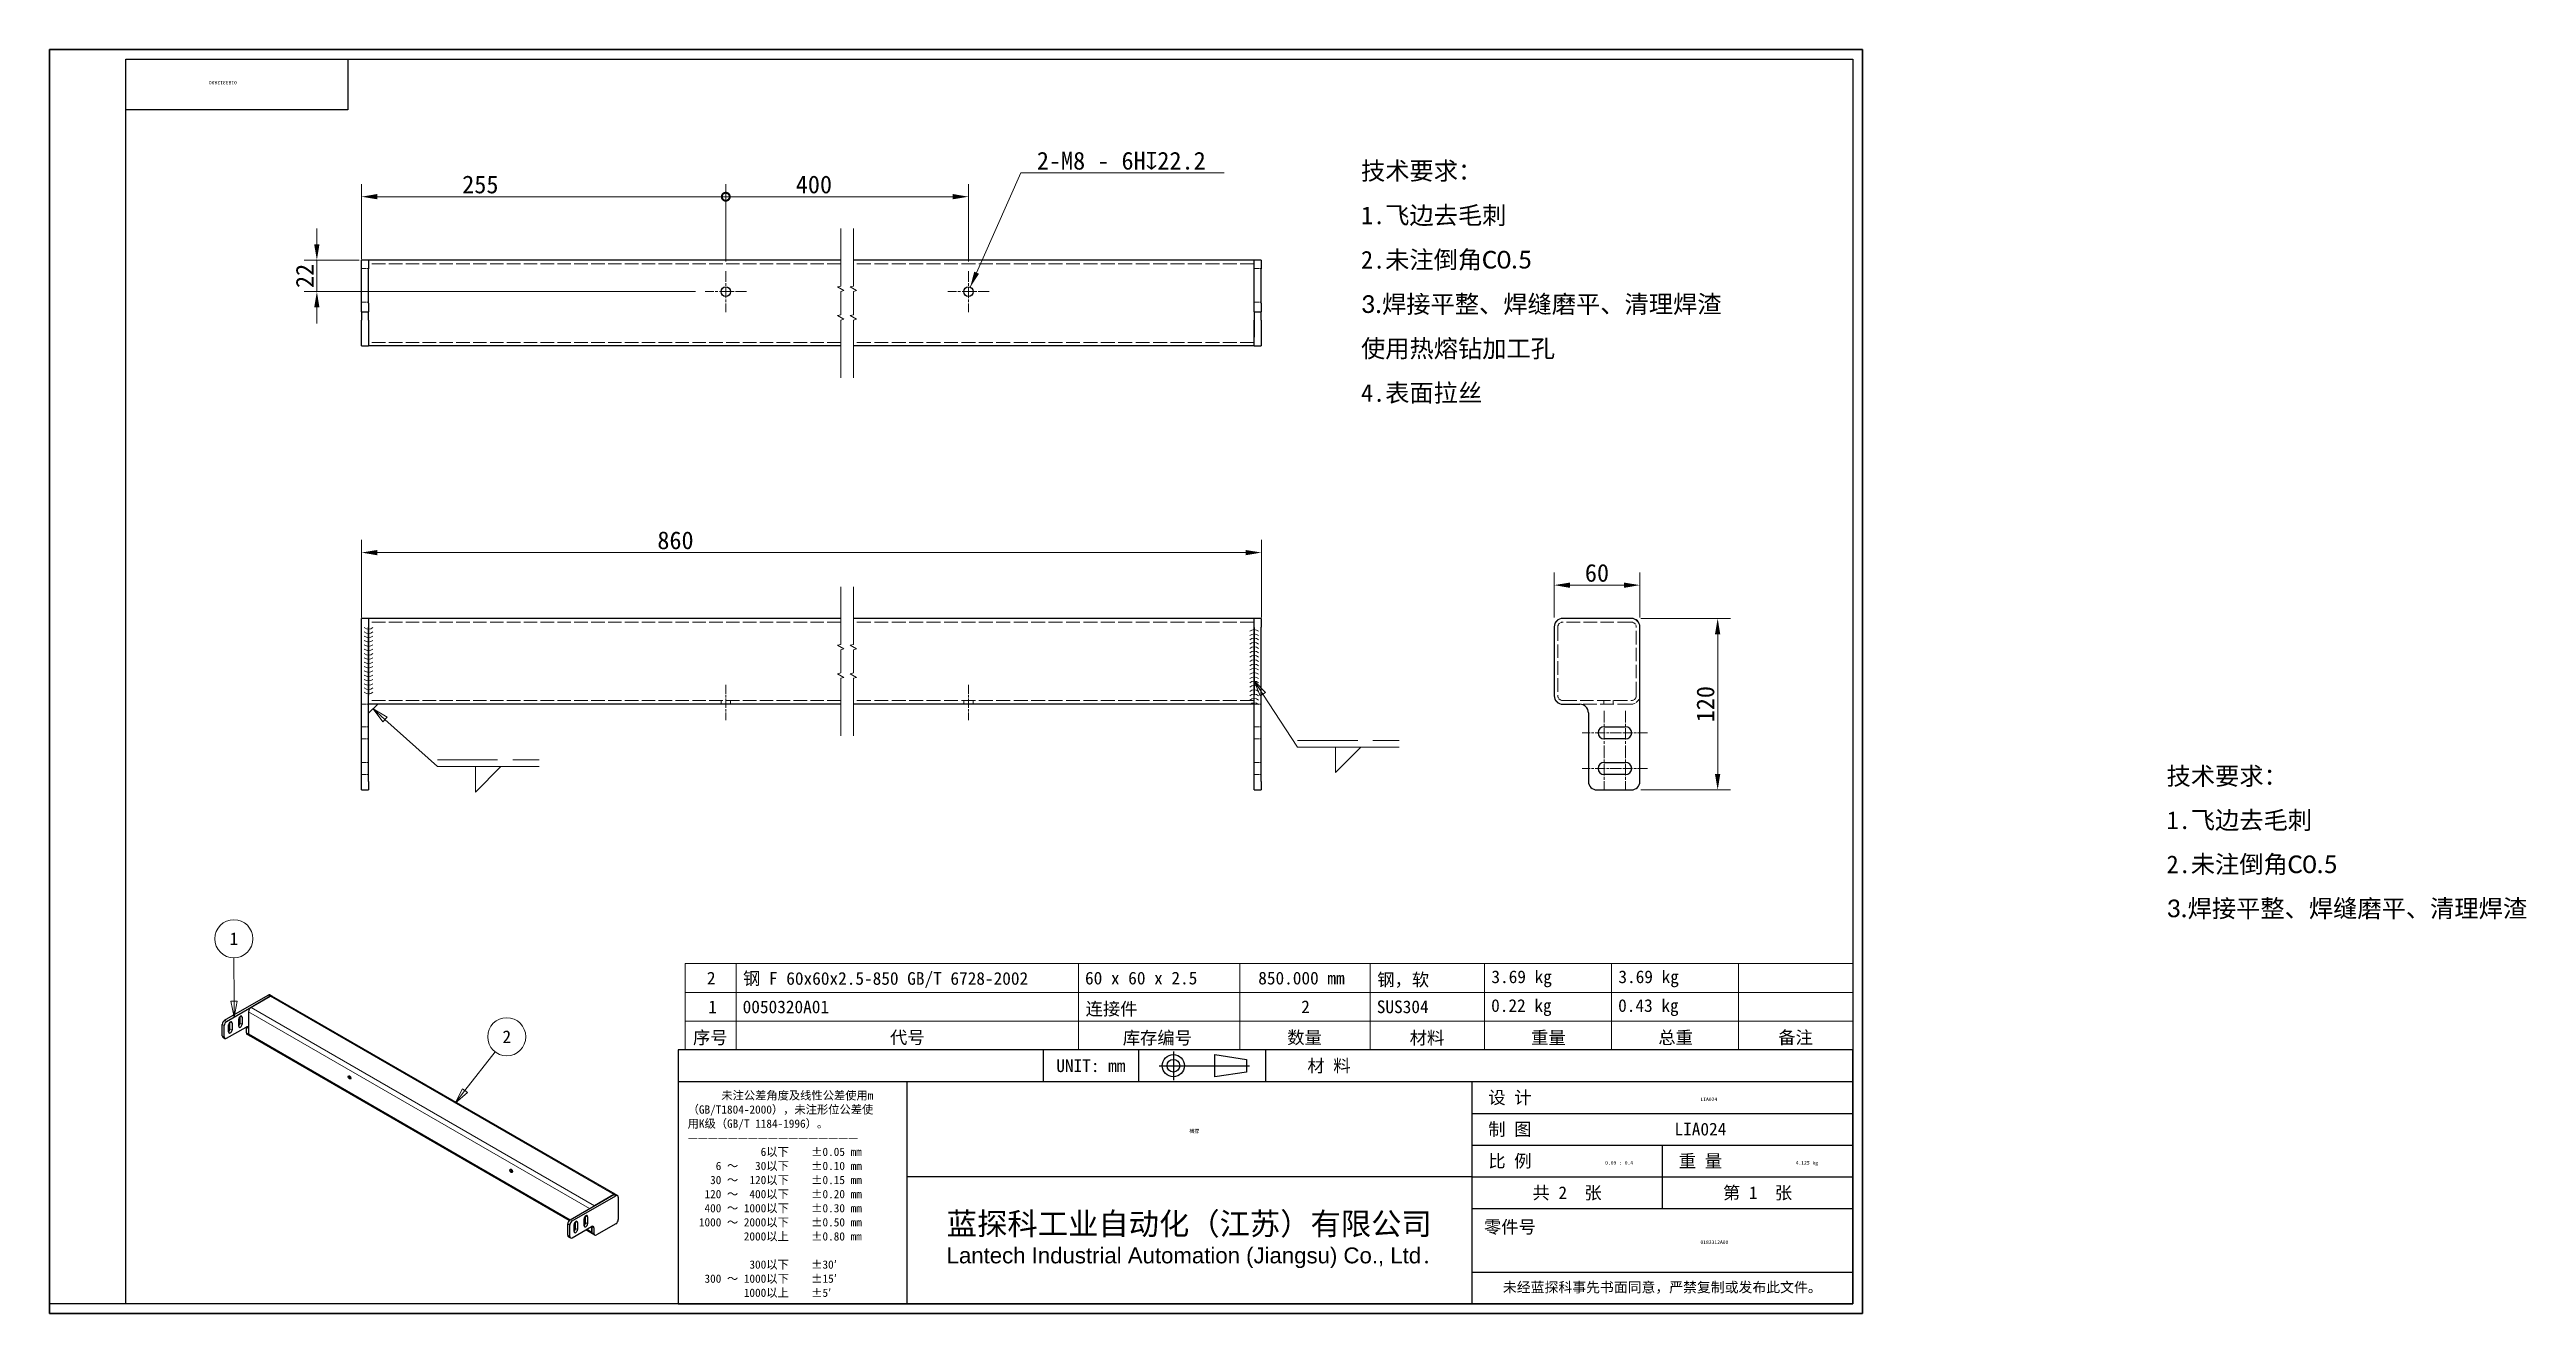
# Model space of a CAD drawing. Header units: millimetres. Extents: x 27 to 1760, y 24 to 909.
import ezdxf
from ezdxf.enums import TextEntityAlignment as Align

# ---------------------------------------------------------------- set-up
doc = ezdxf.new("R2018")
doc.units = ezdxf.units.MM
doc.header["$LTSCALE"] = 4.444444
doc.linetypes.add('CHAIN', pattern=[0.3543, 0.2362, -0.0295, 0.0591, -0.0295])
doc.linetypes.add('DASHED', pattern=[0.2067, 0.1654, -0.0413])
for name, color, linetype, lineweight in [('1', 7, 'Continuous', 18), ('可见 (ISO)', 7, 'Continuous', 25), ('可见窄的 (ISO)', 7, 'Continuous', 18), ('图框 (ISO)', 7, 'Continuous', 35), ('标题 (ISO)', 7, 'Continuous', 25)]:
    doc.layers.add(name, color=color, linetype=linetype, lineweight=lineweight)
for name, color, linetype, lineweight, true_color in [('中心标记 (ISO)', 1, 'CHAIN', 18, 0xff0000), ('中心线 (ISO)', 1, 'CHAIN', 18, 0xff0000), ('尺寸 (ISO)', 7, 'Continuous', 18, 0x008000), ('折线 (ISO)', 7, 'Continuous', 18, 0x008000), ('符号 (ISO)', 7, 'Continuous', 18, 0x008000), ('隐藏 (ISO)', 5, 'DASHED', 18, 0x0000ff)]:
    doc.layers.add(name, color=color, linetype=linetype, lineweight=lineweight, true_color=true_color)
doc.styles.get("Standard").update_dxf_attribs({"font": 'simfang.ttf'})
doc.styles.add('文本样式164', font='SimSun.ttf')
doc.styles.add('最新国标', font='simfang.ttf')
doc.styles.add('注释文本 (ISO)', font='simfang.ttf')
doc.dimstyles.new('默认 (GB)', dxfattribs={"dimscale": 4.444444, "dimtxt": 2.8, "dimasz": 2.5, "dimexe": 2, "dimexo": 1.5, "dimgap": 0.5, "dimtad": 1, "dimtoh": 1, "dimdsep": 46, "dimtxsty": '最新国标', "dimcen": 0.09, "dimdle": 10, "dimclrd": 256, "dimclre": 256, "dimclrt": 256, "dimaunit": 1, "dimadec": 3, "dimazin": 2, "dimtfac": 0.535714, "dimtdec": 3, "dimtmove": 0, "dimatfit": 3, "dimfxl": 0, "dimtolj": 1, "dimlwd": -1, "dimlwe": -1, "dimarcsym": 0})
doc.dimstyles.new('默认 (GB)$7', dxfattribs={"dimscale": 4.444444, "dimtxt": 2.8, "dimasz": 2.5, "dimexe": 2, "dimexo": 1.5, "dimgap": 0.5, "dimtad": 1, "dimtoh": 1, "dimdsep": 46, "dimtxsty": '最新国标', "dimcen": 0.09, "dimdle": 10, "dimclrd": 256, "dimclre": 256, "dimclrt": 256, "dimaunit": 1, "dimadec": 3, "dimazin": 2, "dimtfac": 0.535714, "dimtdec": 3, "dimtmove": 0, "dimatfit": 3, "dimfxl": 0, "dimtolj": 1, "dimlwd": -1, "dimlwe": -1, "dimarcsym": 0})

# ---------------------------------------------------------------- blocks, each defined once
blk = doc.blocks.new('图框 最新国标')
at = {"layer": '图框 (ISO)'}
for p, q in [((6, 7), (6, 204.5)), ((6, 204.5), (291.5, 204.5)), ((291.5, 204.5), (291.5, 5.5)), ((6, 7), (6, 5.5)), ((6, 7), (6, 5.5)), ((291.5, 5.5), (6, 5.5))]:
    blk.add_line(p, q, dxfattribs=at)
at = {"layer": '图框 (ISO)', "color": 7, "linetype": 'Continuous', "lineweight": 25}
for p, q in [((18, 203), (290, 203)), ((18, 7), (18, 203)), ((18, 203), (290, 203)), ((53, 203), (53, 195)), ((290, 203), (290, 7)), ((290, 203), (290, 7)), ((53, 195), (18, 195)), ((290, 7), (6, 7)), ((290, 7), (18, 7))]:
    blk.add_line(p, q, dxfattribs=at)
at = {"layer": '图框 (ISO)', "lineweight": 30}
blk.add_attdef('零件代号', text='', height=2.5, rotation=180, dxfattribs=at).set_placement((35.5, 199), align=Align.MIDDLE_CENTER)
blk = doc.blocks.new('标题栏 最新国标')
at = {"layer": '标题 (ISO)'}
for p, q in [((381.98, -183.84), (196.98, -183.84)), ((196.98, -183.84), (196.98, -223.84)), ((254.48, -183.84), (254.48, -188.84)), ((269.48, -183.84), (269.48, -188.84)), ((281.48, -188.09), (281.48, -184.59)), ((281.48, -184.59), (286.48, -185.34)), ((286.48, -185.34), (286.48, -187.34)), ((289.48, -183.84), (289.48, -188.84)), ((381.98, -223.84), (381.98, -183.84)), ((383.48, -183.84), (383.48, -225.34)), ((196.98, -188.84), (381.98, -188.84)), ((232.98, -188.84), (232.98, -223.84)), ((286.48, -187.34), (281.48, -188.09)), ((321.98, -188.84), (321.98, -223.84)), ((321.98, -193.84), (381.98, -193.84)), ((321.98, -198.84), (381.98, -198.84)), ((351.98, -198.84), (351.98, -208.84)), ((321.98, -203.84), (232.98, -203.84)), ((321.98, -203.84), (381.98, -203.84)), ((321.98, -208.84), (381.98, -208.84)), ((321.98, -218.84), (381.98, -218.84)), ((196.98, -223.84), (381.98, -223.84)), ((383.48, -225.34), (196.98, -225.34))]:
    blk.add_line(p, q, dxfattribs=at)
at = {"layer": '标题 (ISO)', "linetype": 'CHAIN', "ltscale": 15.834605}
blk.add_line((272.73, -186.34), (286.98, -186.34), dxfattribs=at)
at = {"layer": '标题 (ISO)', "linetype": 'CHAIN', "ltscale": 5.000333}
blk.add_line((274.98, -184.09), (274.98, -188.59), dxfattribs=at)
at = {"layer": '标题 (ISO)'}
for radius in [1.75, 1]:
    blk.add_circle((274.98, -186.34), radius, dxfattribs=at)
at = {"layer": '1', "style": '文本样式164'}
for s, p in [('UNIT: mm', (261.98, -186.34)), ('材 料', (299.48, -186.34)), ('设 计', (327.98, -191.34)), ('制 图', (327.98, -196.34)), ('比 例', (327.98, -201.34)), ('重 量', (357.98, -201.34)), ('共 2  张', (336.98, -206.34)), ('第 1  张', (366.98, -206.34))]:
    blk.add_text(s, height=2, dxfattribs=at).set_placement(p, align=Align.MIDDLE_CENTER)
at = {"layer": '标题 (ISO)', "style": '注释文本 (ISO)'}
for s, insert, char_height, attachment_point, line_spacing_factor in [('\\fSimSun|b0|i0;{\\H1.3000;      未注公差角度及线性公差使用m\\P}\\fSimSun|b0|i0;{\\H1.3000;（GB/T1804-2000），未注形位公差使\\P}\\fSimSun|b0|i0;{\\H1.3000;用K级（GB/T 1184-1996）。\\P}\\fSimSun|b0|i0;{\\H1.3000;—————————————————\\P}\\fSimSun|b0|i0;{\\H1.3000;             6以下    ±0.05 mm\\P}\\fSimSun|b0|i0;{\\H1.3000;     6 ～   30以下    ±0.10 mm\\P}\\fSimSun|b0|i0;{\\H1.3000;    30 ～  120以下    ±0.15 mm\\P}\\fSimSun|b0|i0;{\\H1.3000;   120 ～  400以下    ±0.20 mm\\P}\\fSimSun|b0|i0;{\\H1.3000;   400 ～ 1000以下    ±0.30 mm\\P}\\fSimSun|b0|i0;{\\H1.3000;  1000 ～ 2000以下    ±0.50 mm\\P}\\fSimSun|b0|i0;{\\H1.3000;          2000以上    ±0.80 mm\\P}\\fSimSun|b0|i0;{\\H1.3000;\\P}\\fSimSun|b0|i0;{\\H1.3000;           300以下    ±30′\\P}\\fSimSun|b0|i0;{\\H1.3000;   300 ～ 1000以下    ±15′\\P}\\fSimSun|b0|i0;{\\H1.3000;          1000以上    ±5′}', (198.48, -206.63), 1.3, 4, 1.023913), ('\\pxsm0.94;\\fMicrosoft YaHei|b0|i0;{\\H3.5000;蓝探科工业自动化（江苏）有限公司\\P}\\fArial|b0|i0;{\\H2.5000;Lantech Industrial Automation (Jiangsu) Co., Ltd}\\fFangSong|b0|i0;{\\H2.5000;.}', (277.48, -213.84), 2, 5, 0.978695)]:
    blk.add_mtext(s, dxfattribs=dict(at, insert=insert, char_height=char_height, attachment_point=attachment_point, line_spacing_factor=line_spacing_factor))
at = {"layer": '标题 (ISO)', "attachment_point": 5, "style": '注释文本 (ISO)'}
for s, insert, char_height in [('\\fFangSong|b0|i0;LIA024', (357.98, -196.34), 2), ('\\fFangSong|b0|i0;零件号', (327.98, -211.84), 2), ('\\fSimSun|b0|i0;{\\H1.6000;未经蓝探科事先书面同意，严禁复制或发布此文件。}', (351.98, -221.34), 1.6)]:
    blk.add_mtext(s, dxfattribs=dict(at, insert=insert, char_height=char_height))
at = {"layer": '标题 (ISO)', "lineweight": 30, "flags": 104}
for tag, height, p in [('材料', 2, (324.48, -186.34)), ('设计人', 2, (357.98, -191.34)), ('库存编号', 3.5, (277.48, -196.34)), ('视图比例', 2, (342.98, -201.34)), ('质量\\P3;', 2, (372.98, -201.34)), ('零件代号', 3.5, (357.98, -213.84))]:
    blk.add_attdef(tag, text='', height=height, dxfattribs=at).set_placement(p, align=Align.MIDDLE_CENTER)
blk = doc.blocks.new('末端处理方式1')
at = {"layer": '符号 (ISO)'}
for p, q in [((56.25, 101.43), (56.25, 100)), ((56.25, 100), (57.68, 101.43)), ((57.68, 101.43), (56.25, 101.43))]:
    blk.add_line(p, q, dxfattribs=at)
at = {"layer": '符号 (ISO)', "flags": 128}
blk.add_lwpolyline([(57.68, 101.43), (56.25, 101.43), (56.25, 100), (57.68, 101.43)], dxfattribs=at)
at = {"layer": '符号 (ISO)'}
blk.add_solid([(57.68, 101.43), (56.25, 101.43), (56.25, 100), (57.68, 101.43)], dxfattribs=at)
blk = doc.blocks.new('焊接符号标识符1')
at = {"layer": '符号 (ISO)'}
for p, q in [((58.83, 99.04), (56.97, 100.71)), ((59.16, 99.41), (56.97, 100.71)), ((56.97, 100.71), (58.49, 98.67)), ((58.49, 98.67), (59.16, 99.41)), ((58.83, 99.04), (67.09, 91.6)), ((67.09, 91.6), (83.09, 91.6)), ((73.09, 91.6), (77.09, 91.6)), ((77.09, 91.6), (73.09, 87.6)), ((73.09, 87.6), (73.09, 91.6))]:
    blk.add_line(p, q, dxfattribs=at)
at = {"layer": '符号 (ISO)', "linetype": 'DASHED', "ltscale": 12.901145}
blk.add_line((67.09, 92.65), (83.09, 92.65), dxfattribs=at)
at = {"layer": '符号 (ISO)', "flags": 128}
blk.add_lwpolyline([(59.16, 99.41), (56.97, 100.71), (58.49, 98.67), (59.16, 99.41)], dxfattribs=at)
at = {"layer": '符号 (ISO)'}
blk.add_solid([(59.16, 99.41), (56.97, 100.71), (58.49, 98.67), (59.16, 99.41)], dxfattribs=at)
blk = doc.blocks.new('*D7')
at = {"layer": 'Defpoints', "color": 0, "transparency": 16777216}
for p in [(874.9, 556.9), (245, 504.8), (874.9, 504.8)]:
    blk.add_point(p, dxfattribs=at)
at = {"layer": '尺寸 (ISO)', "color": 116, "true_color": 0x00803f, "transparency": 16777216}
for p, q in [((245, 511.4), (245, 565.7)), ((256.1, 556.9), (863.8, 556.9)), ((874.9, 511.4), (874.9, 565.7))]:
    blk.add_line(p, q, dxfattribs=at)
for points in [[(256.1, 558.7), (256.1, 555), (245, 556.9)], [(863.8, 558.7), (863.8, 555), (874.9, 556.9)]]:
    blk.add_solid(points, dxfattribs=at)
at = {"layer": '尺寸 (ISO)', "transparency": 16777216, "insert": (464.8, 565.4), "char_height": 12.44, "attachment_point": 5, "style": '最新国标'}
blk.add_mtext('\\A1;860', dxfattribs=at)
blk = doc.blocks.new('*D8')
at = {"layer": 'Defpoints', "color": 0, "transparency": 16777216}
for p in [(1079.8, 534.1), (1079.8, 504.8), (1139.8, 504.8)]:
    blk.add_point(p, dxfattribs=at)
at = {"layer": '尺寸 (ISO)', "color": 116, "true_color": 0x00803f, "transparency": 16777216}
for p, q in [((1079.8, 511.4), (1079.8, 542.9)), ((1139.8, 511.4), (1139.8, 542.9)), ((1128.7, 534.1), (1091, 534.1))]:
    blk.add_line(p, q, dxfattribs=at)
for points in [[(1091, 535.9), (1091, 532.2), (1079.8, 534.1)], [(1128.7, 535.9), (1128.7, 532.2), (1139.8, 534.1)]]:
    blk.add_solid(points, dxfattribs=at)
at = {"layer": '尺寸 (ISO)', "transparency": 16777216, "insert": (1109.8, 542.6), "char_height": 12.44, "attachment_point": 5, "style": '最新国标'}
blk.add_mtext('\\A1;60', dxfattribs=at)
blk = doc.blocks.new('明细栏')
at = {"layer": '符号 (ISO)'}
for p, q in [((290, 60.58), (106.12, 60.58)), ((106.12, 60.58), (106.12, 51.53)), ((114.12, 60.58), (114.12, 51.53)), ((168.04, 60.58), (168.04, 51.53)), ((193.44, 60.58), (193.44, 51.53)), ((214, 60.58), (214, 51.53)), ((232, 60.58), (232, 51.53)), ((252, 60.58), (252, 51.53)), ((272, 60.58), (272, 51.53)), ((290, 60.58), (290, 51.53)), ((290, 56.05), (106.12, 56.05)), ((290, 51.53), (106.12, 51.53)), ((106.12, 47), (106.12, 51.53)), ((114.12, 47), (114.12, 51.53)), ((168.04, 47), (168.04, 51.53)), ((193.44, 47), (193.44, 51.53)), ((214, 47), (214, 51.53)), ((232, 47), (232, 51.53)), ((252, 47), (252, 51.53)), ((272, 47), (272, 51.53)), ((290, 47), (290, 51.53)), ((290, 47), (106.12, 47))]:
    blk.add_line(p, q, dxfattribs=at)
at = {"layer": '符号 (ISO)', "char_height": 2, "attachment_point": 7, "style": '注释文本 (ISO)'}
for s, insert in [('2', (109.53, 57.3)), ('钢 F 60x60x2.5-850 GB/T 6728-2002', (115.22, 56.76)), ('60 x 60 x 2.5', (169.08, 57.27)), ('850.000 mm', (196.36, 57.27)), ('钢，软', (215.1, 56.76)), ('3.69 kg', (233.08, 56.85)), ('3.69 kg', (253.08, 56.85)), ('1', (109.73, 52.77)), ('0050320A01', (115.16, 52.74)), ('连接件', (169.17, 52.23)), ('2', (203.13, 52.78)), ('SUS304', (215.03, 52.75)), ('0.22 kg', (233.04, 52.32)), ('0.43 kg', (253.04, 52.32)), ('序号', (107.34, 47.71)), ('代号', (138.37, 47.73)), ('库存编号', (175.02, 47.66)), ('数量', (200.93, 47.72)), ('材料', (220.21, 47.68)), ('重量', (239.33, 47.78)), ('总重', (259.36, 47.75)), ('备注', (278.25, 47.74))]:
    blk.add_mtext(s, dxfattribs=dict(at, insert=insert))
blk = doc.blocks.new('引出序号1')
at = {"layer": '符号 (ISO)'}
for p, q in [((71.43, 40.59), (76.18, 46.7)), ((71.03, 40.89), (69.89, 38.61)), ((71.43, 40.59), (69.89, 38.61)), ((69.89, 38.61), (71.82, 40.28)), ((71.82, 40.28), (71.03, 40.89))]:
    blk.add_line(p, q, dxfattribs=at)
at = {"layer": '符号 (ISO)', "flags": 128}
blk.add_lwpolyline([(71.03, 40.89), (69.89, 38.61), (71.82, 40.28), (71.03, 40.89)], dxfattribs=at)
at = {"layer": '符号 (ISO)'}
blk.add_circle((78.01, 49.06), 3, dxfattribs=at)
blk.add_solid([(71.03, 40.89), (69.89, 38.61), (71.82, 40.28), (71.03, 40.89)], dxfattribs=at)
at = {"layer": '符号 (ISO)', "insert": (78.01, 49.06), "char_height": 2, "attachment_point": 5, "style": '注释文本 (ISO)'}
blk.add_mtext('2', dxfattribs=at)
blk = doc.blocks.new('引出序号2')
at = {"layer": '符号 (ISO)'}
for p, q in [((35.06, 54.65), (35.04, 61.49)), ((34.56, 54.65), (35.06, 52.15)), ((35.56, 54.65), (34.56, 54.65)), ((35.06, 54.65), (35.06, 52.15)), ((35.06, 52.15), (35.56, 54.65))]:
    blk.add_line(p, q, dxfattribs=at)
at = {"layer": '符号 (ISO)', "flags": 128}
blk.add_lwpolyline([(34.56, 54.65), (35.06, 52.15), (35.56, 54.65), (34.56, 54.65)], dxfattribs=at)
at = {"layer": '符号 (ISO)'}
blk.add_circle((35.03, 64.49), 3, dxfattribs=at)
blk.add_solid([(34.56, 54.65), (35.06, 52.15), (35.56, 54.65), (34.56, 54.65)], dxfattribs=at)
at = {"layer": '符号 (ISO)', "insert": (35.03, 64.49), "char_height": 2, "attachment_point": 5, "style": '注释文本 (ISO)'}
blk.add_mtext('1', dxfattribs=at)
blk = doc.blocks.new('焊接符号标识符2')
at = {"layer": '符号 (ISO)'}
for p, q in [((197.09, 103), (195.72, 105.09)), ((197.51, 103.27), (195.72, 105.09)), ((195.72, 105.09), (196.67, 102.72)), ((196.67, 102.72), (197.51, 103.27)), ((197.09, 103), (202.54, 94.66)), ((202.54, 94.66), (218.54, 94.66)), ((208.54, 94.66), (212.54, 94.66)), ((212.54, 94.66), (208.54, 90.66)), ((208.54, 90.66), (208.54, 94.66))]:
    blk.add_line(p, q, dxfattribs=at)
at = {"layer": '符号 (ISO)', "linetype": 'DASHED', "ltscale": 12.901145}
blk.add_line((202.54, 95.71), (218.54, 95.71), dxfattribs=at)
at = {"layer": '符号 (ISO)', "flags": 128}
blk.add_lwpolyline([(197.51, 103.27), (195.72, 105.09), (196.67, 102.72), (197.51, 103.27)], dxfattribs=at)
at = {"layer": '符号 (ISO)'}
blk.add_solid([(197.51, 103.27), (195.72, 105.09), (196.67, 102.72), (197.51, 103.27)], dxfattribs=at)
blk = doc.blocks.new('Caterpillar2')
at = {"layer": '符号 (ISO)'}
for centre in [(56.25, 114.26), (56.25, 113.58), (56.25, 112.9), (56.25, 112.22), (56.25, 111.54), (56.25, 110.86), (56.25, 110.17), (56.25, 109.49), (56.25, 108.81), (56.25, 108.13), (56.25, 107.45), (56.25, 106.77), (56.25, 106.09), (56.25, 105.41), (56.25, 104.73), (56.25, 104.05)]:
    blk.add_arc(centre, 1.01, 228.1897, 311.8103, dxfattribs=at)
blk = doc.blocks.new('Caterpillar3')
at = {"layer": '符号 (ISO)'}
for centre in [(195.72, 112.16), (195.72, 111.48), (195.72, 110.8), (195.72, 110.13), (195.72, 109.45), (195.72, 108.77), (195.72, 108.1), (195.72, 107.42), (195.72, 106.74), (195.72, 106.06), (195.72, 105.39), (195.72, 104.71), (195.72, 104.03), (195.72, 103.36), (195.72, 102.68), (195.72, 102), (195.72, 101.33), (195.72, 100.65)]:
    blk.add_arc(centre, 1.01, 48.1897, 131.8103, dxfattribs=at)
blk = doc.blocks.new('_DotSmall')
at = {"color": 0, "linetype": 'ByBlock', "const_width": 0.5}
blk.add_lwpolyline([(-0.0625, 0, 1), (0.0625, 0, 1)], format="xyb", close=True, dxfattribs=at)
blk = doc.blocks.new('*D15')
at = {"layer": 'Defpoints', "color": 0, "transparency": 16777216}
for p in [(500, 805.9), (245, 755.5), (500, 753.9)]:
    blk.add_point(p, dxfattribs=at)
at = {"layer": '尺寸 (ISO)', "color": 116, "true_color": 0x00803f, "transparency": 16777216}
for p, q in [((245, 762.1), (245, 814.8)), ((256.1, 805.9), (500, 805.9)), ((500, 760.6), (500, 814.8))]:
    blk.add_line(p, q, dxfattribs=at)
blk.add_solid([(256.1, 807.8), (256.1, 804.1), (245, 805.9)], dxfattribs=at)
at = {"layer": '尺寸 (ISO)', "color": 116, "true_color": 0x00803f, "transparency": 16777216, "xscale": 11.11111111111111, "yscale": 11.11111111111111, "zscale": 11.11111111111111}
blk.add_blockref('_DotSmall', (500, 805.9), dxfattribs=at)
at = {"layer": '尺寸 (ISO)', "transparency": 16777216, "insert": (328.2, 814.4), "char_height": 12.44, "attachment_point": 5, "style": '最新国标'}
blk.add_mtext('\\A1;255', dxfattribs=at)
blk = doc.blocks.new('*D17')
at = {"layer": 'Defpoints', "color": 0, "transparency": 16777216}
for p in [(669.9, 805.9), (500, 753.9), (669.9, 753.9)]:
    blk.add_point(p, dxfattribs=at)
at = {"layer": '尺寸 (ISO)', "color": 116, "true_color": 0x00803f, "transparency": 16777216}
for p, q in [((500, 760.6), (500, 814.8)), ((500, 805.9), (658.8, 805.9)), ((669.9, 760.6), (669.9, 814.8))]:
    blk.add_line(p, q, dxfattribs=at)
blk.add_solid([(658.8, 807.8), (658.8, 804.1), (669.9, 805.9)], dxfattribs=at)
at = {"layer": '尺寸 (ISO)', "color": 116, "true_color": 0x00803f, "transparency": 16777216, "xscale": 11.11111111111111, "yscale": 11.11111111111111, "zscale": 11.11111111111111, "rotation": 180}
blk.add_blockref('_DotSmall', (500, 805.9), dxfattribs=at)
at = {"layer": '尺寸 (ISO)', "transparency": 16777216, "insert": (561.7, 814.4), "char_height": 12.44, "attachment_point": 5, "style": '最新国标'}
blk.add_mtext('\\A1;400', dxfattribs=at)
blk = doc.blocks.new('*D18')
at = {"layer": 'Defpoints', "color": 0, "transparency": 16777216}
for p in [(250, 761.5), (213.8, 739.5), (485.6, 739.5)]:
    blk.add_point(p, dxfattribs=at)
at = {"layer": '尺寸 (ISO)', "color": 116, "true_color": 0x00803f, "transparency": 16777216}
for p, q in [((213.8, 772.6), (213.8, 783.7)), ((243.3, 761.5), (204.9, 761.5)), ((213.8, 761.5), (213.8, 739.5)), ((478.9, 739.5), (204.9, 739.5)), ((213.8, 728.4), (213.8, 717.2))]:
    blk.add_line(p, q, dxfattribs=at)
for points in [[(211.9, 772.6), (215.6, 772.6), (213.8, 761.5)], [(211.9, 728.4), (215.6, 728.4), (213.8, 739.5)]]:
    blk.add_solid(points, dxfattribs=at)
at = {"layer": '尺寸 (ISO)', "transparency": 16777216, "insert": (205.3, 750.5), "char_height": 12.44, "attachment_point": 5, "rotation": 90, "style": '最新国标'}
blk.add_mtext('\\A1;22', dxfattribs=at)
blk = doc.blocks.new('*D19')
at = {"layer": 'Defpoints', "color": 0, "transparency": 16777216}
for p in [(1133.8, 510.8), (1133.8, 390.8), (1194.3, 390.8)]:
    blk.add_point(p, dxfattribs=at)
at = {"layer": '尺寸 (ISO)', "color": 116, "true_color": 0x00803f, "transparency": 16777216}
for p, q in [((1140.5, 510.8), (1203.2, 510.8)), ((1194.3, 499.7), (1194.3, 401.9)), ((1140.5, 390.8), (1203.2, 390.8))]:
    blk.add_line(p, q, dxfattribs=at)
for points in [[(1192.4, 499.7), (1196.1, 499.7), (1194.3, 510.8)], [(1192.4, 401.9), (1196.1, 401.9), (1194.3, 390.8)]]:
    blk.add_solid(points, dxfattribs=at)
at = {"layer": '尺寸 (ISO)', "transparency": 16777216, "insert": (1185.8, 450.8), "char_height": 12.44, "attachment_point": 5, "rotation": 90, "style": '最新国标'}
blk.add_mtext('\\A1;120', dxfattribs=at)

msp = doc.modelspace()

# ---------------------------------------------------------------- linework, layer by layer
at = {"layer": '中心标记 (ISO)', "ltscale": 7.217831}
for p, q in [((500.0123, 753.8998), (500.0123, 725.0306)), ((669.8695, 753.8998), (669.8695, 725.0306)), ((514.4469, 739.4652), (485.5777, 739.4652)), ((684.3042, 739.4652), (655.4349, 739.4652))]:
    msp.add_line(p, q, dxfattribs=at)
at = {"layer": '中心标记 (ISO)', "ltscale": 7.681121}
for p, q in [((1114.8452, 446.1408), (1114.8452, 415.4185)), ((1129.8452, 446.1408), (1129.8452, 415.4185)), ((1114.8452, 421.1408), (1114.8452, 390.4185)), ((1129.8452, 421.1408), (1129.8452, 390.4185))]:
    msp.add_line(p, q, dxfattribs=at)
at = {"layer": '中心标记 (ISO)', "ltscale": 6.618529}
for p, q in [((1125.9563, 430.7797), (1099.4841, 430.7797)), ((1145.2063, 430.7797), (1118.7341, 430.7797)), ((1125.9563, 405.7797), (1099.4841, 405.7797)), ((1145.2063, 405.7797), (1118.7341, 405.7797))]:
    msp.add_line(p, q, dxfattribs=at)
at = {"layer": '中心线 (ISO)', "ltscale": 6.180991}
for p, q in [((500.0123, 464.3908), (500.0123, 439.6685)), ((669.8695, 464.3908), (669.8695, 439.6685))]:
    msp.add_line(p, q, dxfattribs=at)
at = {"layer": '可见 (ISO)'}
for p, q in [((250.0123, 761.4652), (245.0123, 761.4652)), ((245.0123, 755.4652), (245.0123, 761.4652)), ((245.0123, 731.4652), (245.0123, 755.4652)), ((580.4716, 761.4652), (250.0123, 761.4652)), ((250.0123, 761.4652), (250.0123, 755.4652)), ((250.0123, 731.4652), (250.0123, 755.4652)), ((869.8695, 761.4652), (589.3605, 761.4652)), ((874.8695, 761.4652), (869.8695, 761.4652)), ((869.8695, 755.4652), (869.8695, 761.4652)), ((869.8695, 731.4652), (869.8695, 755.4652)), ((874.8695, 761.4652), (874.8695, 755.4652)), ((874.8695, 731.4652), (874.8695, 755.4652)), ((245.0123, 725.4652), (245.0123, 731.4652)), ((250.0123, 731.4652), (250.0123, 725.4652)), ((869.8695, 725.4652), (869.8695, 731.4652)), ((874.8695, 731.4652), (874.8695, 725.4652)), ((245.0123, 725.4652), (250.0123, 725.4652)), ((245.0123, 725.4652), (245.0123, 719.4652)), ((245.0123, 707.4652), (245.0123, 719.4652)), ((250.0123, 719.4652), (250.0123, 725.4652)), ((250.0123, 719.4652), (250.0123, 707.7152)), ((250.0123, 719.4652), (250.0123, 707.4652)), ((869.8695, 725.4652), (874.8695, 725.4652)), ((869.8695, 725.4652), (869.8695, 719.4652)), ((869.8695, 719.4652), (869.8695, 707.7152)), ((869.8695, 707.4652), (869.8695, 719.4652)), ((874.8695, 719.4652), (874.8695, 725.4652)), ((874.8695, 719.4652), (874.8695, 707.4652)), ((245.0123, 701.4652), (245.0123, 707.4652)), ((245.0123, 701.4652), (250.0123, 701.4652)), ((250.0123, 707.4652), (250.0123, 701.4652)), ((580.4716, 701.4652), (250.0123, 701.4652)), ((869.8695, 701.4652), (589.3605, 701.4652)), ((869.8695, 701.4652), (869.8695, 707.4652)), ((869.8695, 701.4652), (874.8695, 701.4652)), ((874.8695, 707.4652), (874.8695, 701.4652)), ((250.0123, 510.7797), (245.0123, 510.7797)), ((245.0123, 504.7797), (245.0123, 510.7797)), ((245.0123, 396.7797), (245.0123, 504.7797)), ((580.4716, 510.7797), (250.0123, 510.7797)), ((250.0123, 510.7797), (250.0123, 504.7797)), ((250.0123, 396.7797), (250.0123, 504.7797)), ((250.0123, 504.5297), (250.0123, 457.0297)), ((869.8695, 510.7797), (589.3605, 510.7797)), ((874.8695, 510.7797), (869.8695, 510.7797)), ((869.8695, 504.7797), (869.8695, 510.7797)), ((869.8695, 396.7797), (869.8695, 504.7797)), ((869.8695, 504.5297), (869.8695, 457.0297)), ((874.8695, 510.7797), (874.8695, 504.7797)), ((874.8695, 396.7797), (874.8695, 504.7797)), ((1079.8452, 504.7797), (1079.8452, 456.7797)), ((1133.8452, 510.7797), (1085.8452, 510.7797)), ((1139.8452, 396.7797), (1139.8452, 504.7797)), ((580.4716, 450.7797), (250.0123, 450.7797)), ((869.8695, 450.7797), (589.3605, 450.7797)), ((1085.8452, 450.7797), (1097.8452, 450.7797)), ((1103.8452, 444.7797), (1103.8452, 396.7797)), ((1114.8452, 435.0297), (1129.8452, 435.0297)), ((1129.8452, 426.5297), (1114.8452, 426.5297)), ((1114.8452, 410.0297), (1129.8452, 410.0297)), ((1129.8452, 401.5297), (1114.8452, 401.5297)), ((245.0123, 390.7797), (245.0123, 396.7797)), ((245.0123, 390.7797), (250.0123, 390.7797)), ((250.0123, 396.7797), (250.0123, 390.7797)), ((869.8695, 390.7797), (869.8695, 396.7797)), ((869.8695, 390.7797), (874.8695, 390.7797)), ((874.8695, 396.7797), (874.8695, 390.7797)), ((1109.8452, 390.7797), (1133.8452, 390.7797)), ((149.2268, 229.6021), (179.7738, 247.2384)), ((150.641, 228.7856), (181.188, 246.4219)), ((181.1173, 246.3811), (167.6823, 238.6244)), ((182.388, 246.5408), (180.9738, 247.3573)), ((422.5617, 107.8287), (182.3673, 246.5049)), ((147.5298, 218.8243), (147.5298, 226.6627)), ((148.944, 218.0078), (148.944, 225.8462)), ((151.9845, 221.3963), (151.9845, 226.2953)), ((152.9745, 223.6008), (152.9745, 228.2331)), ((154.3887, 227.6833), (154.3887, 222.7843)), ((159.0556, 225.4788), (159.0556, 230.3778)), ((160.0455, 227.6833), (160.0455, 232.3156)), ((161.4598, 231.7658), (161.4598, 226.8668)), ((165.9145, 235.5625), (165.9145, 220.0491)), ((148.0268, 217.7257), (149.441, 216.9092)), ((150.641, 217.028), (164.2175, 224.8664)), ((164.5003, 220.7839), (164.5003, 224.7031)), ((166.4116, 218.8688), (164.9974, 219.6853)), ((165.9145, 223.8866), (165.9145, 219.9674)), ((390.4926, 89.5434), (166.4323, 218.9046)), ((391.0573, 89.9812), (421.6043, 107.6175)), ((392.4715, 89.1647), (423.0186, 106.801)), ((421.5336, 107.5767), (408.0986, 99.8199)), ((424.2186, 106.9199), (422.8043, 107.7364)), ((424.7156, 105.8212), (424.7156, 90.1445)), ((389.3603, 79.2034), (389.3603, 87.0418)), ((394.805, 87.0536), (393.9991, 87.5188)), ((394.805, 83.9799), (394.805, 88.6122)), ((396.2192, 88.0624), (396.2192, 83.1634)), ((400.8861, 85.8579), (400.8861, 90.7568)), ((401.8761, 88.0624), (401.8761, 92.6946)), ((403.2903, 92.1449), (403.2903, 87.2459)), ((423.0186, 87.2051), (409.4421, 79.3667)), ((389.8573, 78.1047), (391.2715, 77.2882)), ((390.7745, 78.3869), (390.7745, 86.2253)), ((392.4715, 77.4071), (406.048, 85.2455)), ((393.8151, 81.7754), (393.8151, 86.6744)), ((406.6266, 80.2284), (401.9924, 82.904)), ((406.3308, 81.163), (406.3308, 85.0822)), ((406.3308, 85.0822), (406.3308, 81.2447)), ((408.2421, 79.2478), (406.8279, 80.0643)), ((407.7451, 84.2657), (407.7451, 80.3465))]:
    msp.add_line(p, q, dxfattribs=at)
for centre in [(500.0123, 739.4652), (669.8695, 739.4652)]:
    msp.add_circle(centre, 3.3235, dxfattribs=at)
for centre, radius, start, end in [((1085.8452, 504.7797), 6, 90, 180), ((1133.8452, 504.7797), 6, 0, 90), ((1085.8452, 456.7797), 6, 180, 270), ((1097.8452, 444.7797), 6, 0, 90), ((1114.8452, 430.7797), 4.25, 90, 270), ((1129.8452, 430.7797), 4.25, 270, 90), ((1114.8452, 405.7797), 4.25, 90, 270), ((1129.8452, 405.7797), 4.25, 270, 90), ((1109.8452, 396.7797), 6, 180, 270), ((1133.8452, 396.7797), 6, 270, 0)]:
    msp.add_arc(centre, radius, start, end, dxfattribs=at)
for centre, major_axis, start_param, end_param in [((179.7738, 245.2788), (1.2, 2.0785), 0, 0.785398163), ((181.1173, 244.3398), (1.25, 2.1651), 0, 0.785398163), ((181.188, 244.4623), (1.2, 2.0785), 6.097127396, 7.068583471), ((149.2268, 227.6425), (-1.2, -2.0785), 3.926990817, 5.497787144), ((150.641, 226.826), (1.2, 2.0785), 0.785398163, 2.35619449), ((153.1866, 226.9893), (0.85, 1.4722), 5.497787144, 8.639379797), ((160.2577, 231.0718), (0.85, 1.4722), 5.497787144, 8.639379797), ((158.8435, 226.9893), (0.85, 1.4722), 4.104390421, 5.497787144), ((160.2577, 226.1728), (-0.85, -1.4722), 5.497787144, 8.639379797), ((164.2175, 222.9068), (1.2, 2.0785), 5.497787144, 7.068583471), ((167.6823, 236.5831), (-1.25, -2.1651), 3.926990817, 5.497787144), ((149.2268, 219.8041), (-1.2, -2.0785), 5.497787144, 6.283185307), ((150.641, 218.9876), (-1.2, -2.0785), 5.497787144, 7.068583471), ((151.7724, 222.9068), (0.85, 1.4722), 4.104390421, 5.497787144), ((153.1866, 222.0903), (-0.85, -1.4722), 5.497787144, 8.639379797), ((162.8033, 223.7233), (-1.2, -2.0785), 2.35619449, 2.511455408), ((166.1974, 221.7637), (-1.2, -2.0785), 5.497787144, 6.283185307), ((167.6823, 221.0697), (-1.25, -2.1651), 5.497787144, 6.283185307), ((167.6116, 220.9472), (-1.2, -2.0785), 5.497787144, 6.469243218), ((237.3323, 190.002), (0.6647, -1.1513), 3.702434406, 5.722343555), ((350.4694, 124.6823), (0.6647, -1.1513), 3.702434406, 5.722343555), ((421.6043, 105.6579), (1.2, 2.0785), 0, 0.785398163), ((423.0186, 104.8414), (1.2, 2.0785), 5.497787144, 7.068583471), ((391.0573, 88.0216), (-1.2, -2.0785), 3.926990817, 5.497787144), ((392.4715, 87.2051), (1.2, 2.0785), 0.785398163, 2.35619449), ((395.0171, 87.3684), (0.85, 1.4722), 5.497787144, 8.639379797), ((402.0882, 91.4509), (0.85, 1.4722), 5.497787144, 8.639379797), ((400.674, 87.3684), (0.85, 1.4722), 4.104390421, 5.497787144), ((402.0882, 86.5519), (-0.85, -1.4722), 5.497787144, 8.639379797), ((423.0186, 89.1647), (-1.2, -2.0785), 0.785398163, 2.35619449), ((391.0573, 80.1832), (-1.2, -2.0785), 5.497787144, 6.283185307), ((392.4715, 79.3667), (-1.2, -2.0785), 5.497787144, 7.068583471), ((393.6029, 83.2859), (0.85, 1.4722), 4.104390421, 5.497787144), ((395.0171, 82.4694), (-0.85, -1.4722), 5.497787144, 8.639379797), ((406.048, 83.2859), (1.2, 2.0785), 5.497787144, 7.068583471), ((404.6338, 84.1024), (-1.2, -2.0785), 2.35619449, 2.511455408), ((408.0279, 82.1428), (-1.2, -2.0785), 5.497787144, 6.283185307), ((409.4421, 81.3263), (-1.2, -2.0785), 5.497787144, 7.068583471)]:
    msp.add_ellipse(centre, major_axis=major_axis, ratio=0.577350269, start_param=start_param, end_param=end_param, dxfattribs=at)
for centre in [(236.6252, 189.5937), (349.7623, 124.274)]:
    msp.add_ellipse(centre, major_axis=(-0.6647, 1.1513), ratio=0.577350269, dxfattribs=at)
at = {"layer": '可见窄的 (ISO)'}
for p, q in [((179.7738, 247.2384), (181.188, 246.4219)), ((421.5336, 107.5767), (181.1173, 246.3811)), ((147.5298, 226.6627), (148.944, 225.8462)), ((150.641, 228.7856), (149.2268, 229.6021)), ((153.1866, 228.3773), (154.3887, 227.6833)), ((160.0455, 227.6833), (161.4598, 226.8668)), ((160.2577, 232.4598), (161.4598, 231.7658)), ((404.5631, 97.7787), (165.9145, 235.5625)), ((408.0986, 99.8199), (167.6823, 238.6244)), ((148.944, 218.0078), (147.5298, 218.8243)), ((152.9745, 223.6008), (154.3887, 222.7843)), ((164.5003, 224.7031), (165.9145, 223.8866)), ((165.9145, 219.9674), (164.5003, 220.7839)), ((391.128, 90.022), (165.9145, 220.0491)), ((421.6043, 107.6175), (423.0186, 106.801)), ((389.3603, 87.0418), (390.7745, 86.2253)), ((392.4715, 89.1647), (391.0573, 89.9812)), ((394.805, 87.8991), (394.3625, 88.1546)), ((395.0171, 88.7564), (396.2192, 88.0624)), ((401.8761, 88.0624), (403.2903, 87.2459)), ((402.0882, 92.8389), (403.2903, 92.1449)), ((390.7745, 78.3869), (389.3603, 79.2034)), ((394.805, 83.9799), (396.2192, 83.1634)), ((406.3308, 81.2447), (402.7246, 83.3267)), ((406.3308, 85.0822), (407.7451, 84.2657)), ((407.7451, 80.3465), (406.3308, 81.163))]:
    msp.add_line(p, q, dxfattribs=at)
at = {"layer": '折线 (ISO)', "flags": 128}
for points in [[(580.4716, 679.243), (580.4716, 719.5868), (582.6938, 720.1822), (578.2494, 722.7482), (580.4716, 723.3437), (580.4716, 739.5868), (582.6938, 740.1822), (578.2494, 742.7482), (580.4716, 743.3437), (580.4716, 783.6874)], [(589.3605, 679.243), (589.3605, 719.5868), (591.5827, 720.1822), (587.1383, 722.7482), (589.3605, 723.3437), (589.3605, 739.5868), (591.5827, 740.1822), (587.1383, 742.7482), (589.3605, 743.3437), (589.3605, 783.6874)], [(580.4716, 428.5574), (580.4716, 468.9012), (582.6938, 469.4967), (578.2494, 472.0627), (580.4716, 472.6581), (580.4716, 488.9012), (582.6938, 489.4967), (578.2494, 492.0627), (580.4716, 492.6581), (580.4716, 533.0019)], [(589.3605, 428.5574), (589.3605, 468.9012), (591.5827, 469.4967), (587.1383, 472.0627), (589.3605, 472.6581), (589.3605, 488.9012), (591.5827, 489.4967), (587.1383, 492.0627), (589.3605, 492.6581), (589.3605, 533.0019)]]:
    msp.add_lwpolyline(points, dxfattribs=at)
at = {"layer": '隐藏 (ISO)', "ltscale": 2.142684}
for p, q in [((245.0123, 755.7152), (250.0123, 755.7152)), ((869.8695, 755.7152), (874.8695, 755.7152)), ((245.0123, 732.2152), (250.0123, 732.2152)), ((869.8695, 732.2152), (874.8695, 732.2152)), ((245.0123, 450.7797), (250.0123, 450.7797)), ((869.8695, 450.7797), (874.8695, 450.7797)), ((245.0123, 435.0297), (250.0123, 435.0297)), ((869.8695, 435.0297), (874.8695, 435.0297)), ((245.0123, 426.5297), (250.0123, 426.5297)), ((869.8695, 426.5297), (874.8695, 426.5297)), ((245.0123, 410.0297), (250.0123, 410.0297)), ((245.0123, 401.5297), (250.0123, 401.5297)), ((869.8695, 410.0297), (874.8695, 410.0297)), ((869.8695, 401.5297), (874.8695, 401.5297))]:
    msp.add_line(p, q, dxfattribs=at)
at = {"layer": '隐藏 (ISO)', "ltscale": 12.847008}
for p, q in [((580.4716, 758.9652), (250.0123, 758.9652)), ((580.4716, 703.9652), (250.0123, 703.9652)), ((580.4716, 508.2797), (250.0123, 508.2797)), ((580.4716, 453.2797), (250.0123, 453.2797))]:
    msp.add_line(p, q, dxfattribs=at)
at = {"layer": '隐藏 (ISO)', "ltscale": 13.275811}
for p, q in [((869.8695, 758.9652), (589.3605, 758.9652)), ((869.8695, 703.9652), (589.3605, 703.9652)), ((869.8695, 508.2797), (589.3605, 508.2797)), ((869.8695, 453.2797), (589.3605, 453.2797))]:
    msp.add_line(p, q, dxfattribs=at)
at = {"layer": '隐藏 (ISO)', "ltscale": 12.926343}
for p, q in [((1082.3452, 504.5297), (1082.3452, 457.0297)), ((1133.5952, 508.2797), (1086.0952, 508.2797)), ((1137.3452, 457.0297), (1137.3452, 504.5297)), ((1086.0952, 453.2797), (1133.5952, 453.2797))]:
    msp.add_line(p, q, dxfattribs=at)
at = {"layer": '隐藏 (ISO)', "ltscale": 1.071292}
for p, q in [((496.6888, 453.2797), (496.6888, 450.7797)), ((503.3358, 453.2797), (503.3358, 450.7797)), ((666.546, 453.2797), (666.546, 450.7797)), ((673.193, 453.2797), (673.193, 450.7797)), ((1114.5217, 453.2797), (1114.5217, 450.7797)), ((1121.1687, 453.2797), (1121.1687, 450.7797))]:
    msp.add_line(p, q, dxfattribs=at)
at = {"layer": '隐藏 (ISO)', "ltscale": 12.971698}
msp.add_line((1133.5952, 450.7797), (1097.8452, 450.7797), dxfattribs=at)
at = {"layer": '隐藏 (ISO)', "ltscale": 4.207246}
for centre, start, end in [((1086.0952, 504.5297), 90, 180), ((1133.5952, 504.5297), 0, 90), ((1086.0952, 457.0297), 180, 270), ((1133.5952, 457.0297), 270, 0)]:
    msp.add_arc(centre, 6.25, start, end, dxfattribs=at)
at = {"layer": '隐藏 (ISO)', "ltscale": 2.524307}
for centre, start, end in [((1086.0952, 504.5297), 90, 180), ((1133.5952, 504.5297), 0, 90), ((1086.0952, 457.0297), 180, 270), ((1133.5952, 457.0297), 270, 0)]:
    msp.add_arc(centre, 3.75, start, end, dxfattribs=at)

# ---------------------------------------------------------------- block references
ref = msp.add_blockref('图框 最新国标', (0, 0), dxfattribs=dict(xscale=4.444444444444445, yscale=4.444444444444445, zscale=4.444444444444445))
lines = msp.add_mtext('0183312A00', dxfattribs={"layer": '图框 (ISO)', "insert": (157.7778, 884.4444), "char_height": 2.5, "attachment_point": 1, "rotation": 180})
ref.add_attrib('零件代号', '', (157.7778, 884.4444)).embed_mtext(lines)
ref = msp.add_blockref('标题栏 最新国标', (-408.8112, 1025.9746), dxfattribs=dict(xscale=4.444444444444445, yscale=4.444444444444445, zscale=4.444444444444445))
lines = msp.add_mtext('0183312A00', dxfattribs={"layer": '标题 (ISO)', "insert": (1182.2222, 75.5556), "char_height": 2.5, "attachment_point": 1})
ref.add_attrib('零件代号', '', (1182.2222, 75.5556), dxfattribs={"flags": 104}).embed_mtext(lines)
lines = msp.add_mtext('横撑', dxfattribs={"layer": '标题 (ISO)', "insert": (824.4444, 153.3333), "char_height": 2.5, "attachment_point": 1})
ref.add_attrib('库存编号', '', (824.4444, 153.3333), dxfattribs={"flags": 104}).embed_mtext(lines)
lines = msp.add_mtext('4.125 kg', dxfattribs={"layer": '标题 (ISO)', "insert": (1248.8889, 131.1111), "char_height": 2.5, "attachment_point": 1})
ref.add_attrib('质量\\P3;', '', (1248.8889, 131.1111), dxfattribs={"flags": 104}).embed_mtext(lines)
lines = msp.add_mtext('0.09 : 0.4', dxfattribs={"layer": '标题 (ISO)', "insert": (1115.5556, 131.1111), "char_height": 2.5, "attachment_point": 1})
ref.add_attrib('视图比例', '', (1115.5556, 131.1111), dxfattribs={"flags": 104}).embed_mtext(lines)
lines = msp.add_mtext('LIA024', dxfattribs={"layer": '标题 (ISO)', "insert": (1182.2222, 175.5556), "char_height": 2.5, "attachment_point": 1})
ref.add_attrib('设计人', '', (1182.2222, 175.5556), dxfattribs={"flags": 104}).embed_mtext(lines)
at = {"layer": '符号 (ISO)', "xscale": 4.444444444444445, "yscale": 4.444444444444445, "zscale": 4.444444444444445}
for name in ['Caterpillar2', 'Caterpillar3', '末端处理方式1', '焊接符号标识符2', '焊接符号标识符1', '引出序号2', '明细栏', '引出序号1']:
    msp.add_blockref(name, (0, 0), dxfattribs=at)

# ---------------------------------------------------------------- texts
at = {"layer": '符号 (ISO)', "char_height": 12.444444}
for s, insert, width, attachment_point, line_spacing_factor, style in [('2-M8 - 6H\\fAIGDT|b0|i0;{\\H12.4444;x}\\fFangSong|b0|i0;{\\H12.4444;22.2}', (717.731, 824.6843), 136.963402, 7, 0.49, '最新国标'), ('\\fFangSong|b0|i0;{\\H12.4444;技术要求：\\P}\\fFangSong|b0|i0;{\\H12.4444;1.飞边去毛刺\\P}\\fFangSong|b0|i0;{\\H12.4444;2.未注倒角}\\fCalibri|b0|i0;{\\H12.4444;C0.5}\\fFangSong|b0|i0;{\\H12.4444;\\P}\\fCalibri|b0|i0;{\\H12.4444;3.}\\fFangSong|b0|i0;{\\H12.4444;焊接平整、焊缝磨平、清理焊渣\\P}\\fFangSong|b0|i0;{\\H12.4444;使用热熔钻加工孔\\P}\\fFangSong|b0|i0;{\\H12.4444;4.表面拉丝}', (944.6292, 745.6076), 275.710501, 4, 1.497812, '注释文本 (ISO)'), ('\\fFangSong|b0|i0;{\\H12.4444;技术要求：\\P}\\fFangSong|b0|i0;{\\H12.4444;1.飞边去毛刺\\P}\\fFangSong|b0|i0;{\\H12.4444;2.未注倒角}\\fCalibri|b0|i0;{\\H12.4444;C0.5}\\fFangSong|b0|i0;{\\H12.4444;\\P}\\fCalibri|b0|i0;{\\H12.4444;3.}\\fFangSong|b0|i0;{\\H12.4444;焊接平整、焊缝磨平、清理焊渣}', (1508.5017, 353.4783), 275.710501, 4, 1.488394, '注释文本 (ISO)')]:
    msp.add_mtext(s, dxfattribs=dict(at, insert=insert, width=width, attachment_point=attachment_point, line_spacing_factor=line_spacing_factor, style=style))

# ---------------------------------------------------------------- dimensions: what is measured, and where the dimension line sits
at = {"layer": '尺寸 (ISO)', "color": 116, "true_color": 0x00803f}
for base, p1, p2, angle, override, picture, middle in [((500.0123, 805.9302), (245.0123, 755.4652), (500.0123, 753.8998), 180, {"dimgap": 0.5, "dimtoh": 0, "dimdec": 2, "dimblk2": 'DotSmall', "dimsah": 1, "dimdle": 0, "dimtol": 0, "dimlim": 0, "dimtp": 0, "dimtm": 0, "dimtdec": 3, "dimtofl": 0, "dimatfit": 1}, '*D15', (328.2463, 805.9302)), ((213.7893, 739.4652), (250.0123, 761.4652), (485.5777, 739.4652), 90, {"dimgap": 0.5, "dimtoh": 0, "dimdec": 2, "dimtol": 0, "dimlim": 0, "dimtp": 0, "dimtm": 0, "dimtdec": 3, "dimtofl": 1, "dimatfit": 1}, '*D18', (213.7893, 750.4652)), ((1194.2682, 390.7797), (1133.8452, 510.7797), (1133.8452, 390.7797), 90, {"dimgap": 0.5, "dimtoh": 0, "dimdec": 2, "dimtol": 0, "dimlim": 0, "dimtp": 0, "dimtm": 0, "dimtdec": 3, "dimtofl": 0, "dimatfit": 1}, '*D19', (1194.2682, 450.7797))]:
    dim = msp.add_linear_dim(base=base, p1=p1, p2=p2, angle=angle, dimstyle='默认 (GB)', override=override, dxfattribs=at)
    dim.commit()
    dim.dimension.update_dxf_attribs({"geometry": picture, "text_midpoint": middle, "dimtype": 160})
dim = msp.add_linear_dim(base=(669.8695, 805.9302), p1=(500.0123, 753.8998), p2=(669.8695, 753.8998), angle=180, text='400', dimstyle='默认 (GB)', override={"dimgap": 0.5, "dimtoh": 0, "dimdec": 2, "dimlfac": 2.354919, "dimblk1": 'DotSmall', "dimsah": 1, "dimdle": 0, "dimtol": 0, "dimlim": 0, "dimtp": 0, "dimtm": 0, "dimtdec": 3, "dimtofl": 0, "dimatfit": 1}, dxfattribs=at)
dim.commit()
dim.dimension.update_dxf_attribs({"geometry": '*D17', "text_midpoint": (561.6681, 805.9302), "dimtype": 160})
dim = msp.add_linear_dim(base=(874.8695, 556.8582), p1=(245.0123, 504.7797), p2=(874.8695, 504.7797), text='860', dimstyle='默认 (GB)', override={"dimgap": 0.5, "dimtoh": 0, "dimdec": 2, "dimlfac": 1.365389, "dimtol": 0, "dimlim": 0, "dimtp": 0, "dimtm": 0, "dimtdec": 3, "dimtofl": 0, "dimatfit": 1}, dxfattribs=at)
dim.commit()
dim.dimension.update_dxf_attribs({"geometry": '*D7', "text_midpoint": (464.8099, 556.8582), "dimtype": 160})
dim = msp.add_linear_dim(base=(1079.8452, 534.0514), p1=(1139.8452, 504.7797), p2=(1079.8452, 504.7797), dimstyle='默认 (GB)', override={"dimgap": 0.5, "dimtoh": 0, "dimdec": 2, "dimtol": 0, "dimlim": 0, "dimtp": 0, "dimtm": 0, "dimtdec": 3, "dimtofl": 0, "dimatfit": 1}, dxfattribs=at)
dim.commit()
dim.dimension.update_dxf_attribs({"geometry": '*D8', "text_midpoint": (1109.8452, 534.0514), "dimtype": 160})

# ---------------------------------------------------------------- leaders
at = {"layer": '符号 (ISO)', "annotation_type": 0, "has_hookline": 1, "hookline_direction": 0, "text_width": 131.1884}
msp.add_leader([(671.0839, 742.5589), (706.6199, 822.6103), (717.731, 822.6103)], dimstyle='默认 (GB)$7', override={"dimgap": 0, "dimtad": 1}, dxfattribs=at)

doc.saveas('drawing.dxf')
